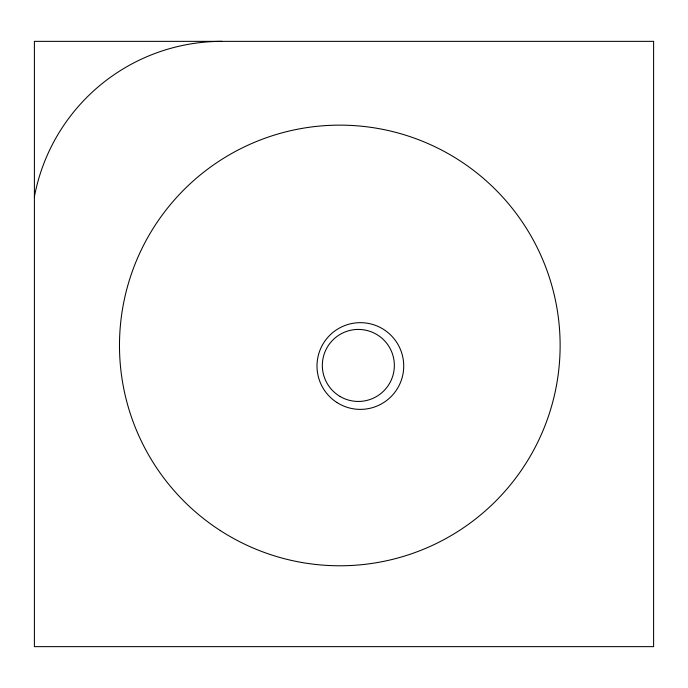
<?xml version="1.0" encoding="UTF-8"?>
<svg xmlns="http://www.w3.org/2000/svg" width="688" height="688" viewBox="0 0 688 688"><rect width="100%" height="100%" fill="white"/><g stroke="black" fill="none" stroke-linecap="round" stroke-linejoin="round"><path stroke-width="1.03" d="M34.4 196.725A190.765 190.765 0 0 1 221.854 41.357M653.6 41.357L34.4 41.357L34.4 646.643L653.6 646.643L653.6 41.357M220.28 530.543A220.323 220.323 0 0 0 559.851 356.436A220.323 220.323 0 0 0 239.278 149.408A220.323 220.323 0 0 0 220.28 530.543M336.836 402.446A43.361 43.361 0 0 0 403.667 368.183A43.361 43.361 0 0 0 340.577 327.436A43.361 43.361 0 0 0 336.836 402.446M340.139 396.512A36.017 36.017 0 0 0 394.353 365.663A36.017 36.017 0 0 0 340.534 334.136A36.017 36.017 0 0 0 340.139 396.512"/></g></svg>
